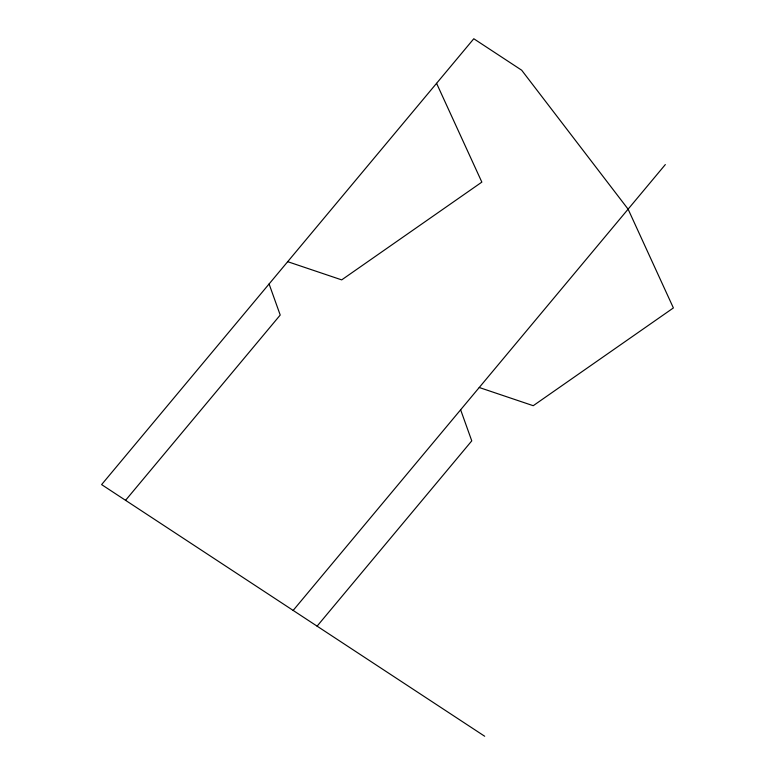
<?xml version="1.0" encoding="UTF-8"?>
<svg xmlns="http://www.w3.org/2000/svg" width="775" height="775" viewBox="0 0 775 775"><rect width="100%" height="100%" fill="white"/><g stroke="black" fill="none" stroke-linecap="round" stroke-linejoin="round"><path stroke-width="1.16" d="M125.56 500.33L280.221 315.047L269.09 283.97M293.153 610.429L665.328 164.571M317.091 626.152L471.762 440.868L460.631 409.791M287.699 261.679L341.688 279.882L481.847 182.115L436.577 83.332M479.241 387.5L533.229 405.703L673.388 307.937L628.108 209.163L521.672 70.205L473.787 38.75L101.612 484.598L484.695 736.25"/></g></svg>
